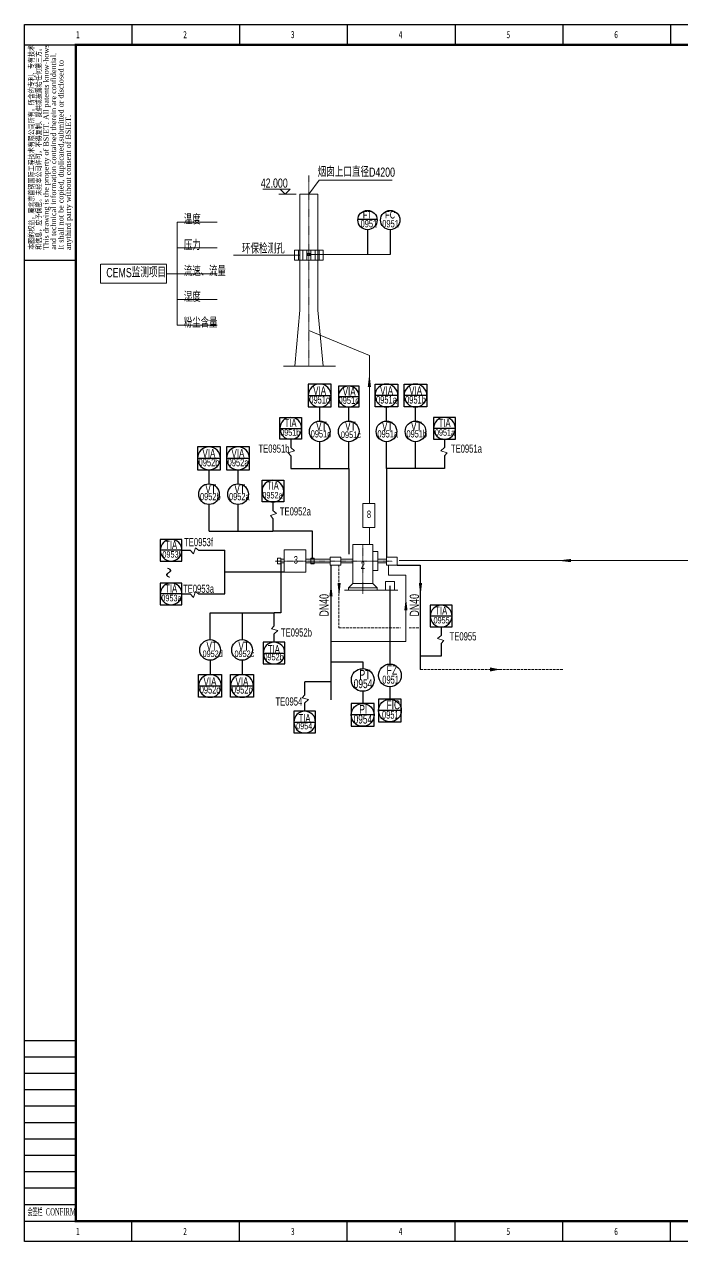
# Model space of a CAD drawing. Header units: millimetres. Extents: x -705761 to 1364679, y -410401 to 446404.
# Drawn here: x -562372 to -530242, y 63422 to 122822 of the extents above; entities that cross this region are included whole.
import ezdxf
from ezdxf.enums import TextEntityAlignment as Align

# ---------------------------------------------------------------- set-up
doc = ezdxf.new("R2010")
doc.units = ezdxf.units.MM
for name, pattern in [('AM_ISO08W050', [18, 12, -1.5, 3, -1.5]), ('DASH', [0.35, 0.25, -0.1]), ('DGN Style 4', [2.461354, 1.229908, -0.614954, 0.001537, -0.614954]), ('点画线', [18, 12, -2, 2, -2])]:
    doc.linetypes.add(name, pattern=pattern)
doc.layers.add('TK', color=7, linetype='Continuous')
doc.layers.add('模板-签名-公用', color=3, linetype='Continuous')
for name, color, linetype, lineweight in [('W－文字、说明', 7, 'Continuous', 13), ('W－给排水自动化仪表', 7, 'Continuous', 0), ('中心线层', 1, '点画线', 18), ('图框', 7, 'Continuous', 13), ('暖风', 1, 'Continuous', 30), ('细实线', 3, 'Continuous', 30), ('缺省', 7, 'Continuous', 0), ('除尘管道', 3, 'Continuous', 25), ('除尘设施', 3, 'Continuous', 25)]:
    doc.layers.add(name, color=color, linetype=linetype, lineweight=lineweight)
doc.styles.add('H225', font='bsdi_xw.shx', dxfattribs={"width": 0.7, "height": 225, "bigfont": 'bsdi_hz.shx'})
doc.styles.add('Style-BSDI_XW-BSDI_HZ', font='BSDI_XW.shx', dxfattribs={"width": 0.7, "bigfont": 'BSDI_HZ.shx'})
doc.styles.add('Style-Times New Roman', font='times.ttf')
doc.styles.add('Style-仿宋_GB2312', font='')
doc.styles.add('字250高fs', font='bsdi_xw.shx', dxfattribs={"width": 0.7, "height": 250, "bigfont": 'bsdi_hz.shx'})
doc.styles.add('宋体', font='', dxfattribs={"width": 0.7, "height": 2.5})
doc.styles.add('首钢设计院H4', font='BSDI_XW.shx', dxfattribs={"width": 0.7, "height": 0.004, "bigfont": 'BSDI_HZ.shx'})
doc.styles.get('Style-仿宋_GB2312').set_extended_font_data('仿宋_GB2312')
doc.styles.get('宋体').set_extended_font_data('SimSun')

# ---------------------------------------------------------------- blocks, each defined once
blk = doc.blocks.new('BSIET_通用图框_A1_1')
at = {"layer": '图框', "color": 7, "lineweight": 25}
for p, q in [((-788.7, 594), (-788.7, 584)), ((-736.1, 594), (-736.1, 584)), ((-683.5, 594), (-683.5, 584)), ((-630.9, 594), (-630.9, 584)), ((-578.3, 594), (-578.3, 584)), ((-525.7, 594), (-525.7, 584)), ((-841, 584), (-816, 584)), ((-841, 584), (-816, 584)), ((-841, 584), (-816, 584)), ((-841, 479), (-816, 479)), ((-841, 98.21), (-816, 98.21)), ((-840.88, 98.21), (-815.88, 98.21)), ((-841, 90.21), (-816, 90.21)), ((-841, 90.21), (-816, 90.21)), ((-840.76, 90.21), (-816, 90.21)), ((-841.12, 82.21), (-816.12, 82.21)), ((-841, 82.21), (-816, 82.21)), ((-841, 82.21), (-816, 82.21)), ((-841, 82.21), (-816, 82.21)), ((-841, 82.21), (-816, 82.21)), ((-840.88, 82.21), (-815.88, 82.21)), ((-841, 74.21), (-816, 74.21)), ((-841, 74.21), (-816, 74.21)), ((-840.88, 74.21), (-815.88, 74.21)), ((-840.76, 74.21), (-815.76, 74.21)), ((-841.12, 66.21), (-816.12, 66.21)), ((-841, 66.21), (-816, 66.21)), ((-841, 66.21), (-816, 66.21)), ((-841, 66.21), (-816, 66.21)), ((-841.02, 58.21), (-816.02, 58.21)), ((-841.02, 58.21), (-816.02, 58.21)), ((-841.02, 58.21), (-816.02, 58.21)), ((-841, 58.21), (-816, 58.21)), ((-841, 50.21), (-816, 50.21)), ((-841, 42.21), (-816, 42.21)), ((-841, 34.21), (-816, 34.21)), ((-841, 26.21), (-816, 26.21)), ((-841, 18.21), (-816, 18.21)), ((-841, 10), (-816, 10)), ((-788.7, 0), (-788.7, 10)), ((-736.1, 0), (-736.1, 10)), ((-683.5, 0), (-683.5, 10)), ((-630.9, 0), (-630.9, 10)), ((-578.3, 0), (-578.3, 10)), ((-525.7, 0), (-525.7, 10))]:
    blk.add_line(p, q, dxfattribs=at)
at = {"layer": '图框', "lineweight": 25}
blk.add_lwpolyline([(-841, 594), (0, 594), (0, 0), (-841, 0)], close=True, dxfattribs=at)
at = {"layer": '图框', "const_width": 1}
blk.add_lwpolyline([(-816, 584), (-10, 584), (-10, 10), (-816, 10)], close=True, dxfattribs=at)
at = {"layer": 'TK', "lineweight": 25, "style": '宋体', "width": 0.7, "flags": 3}
for tag, p in [('LZHQ_N会签10_T6_H6', (-828.24, 94.08)), ('LZHQ_N会签9_T6_H6', (-828.36, 86.08)), ('LZHQ_N会签8_T6_H6', (-828.24, 78.08)), ('LZHQ_N会签7_T6_H6', (-828.36, 70.08)), ('LZHQ_N会签6_T6_H6', (-828.25, 62.08)), ('LZHQ_N会签5_T6_H6', (-828.25, 54.08)), ('LZHQ_N会签4_T6_H6', (-828.25, 46.08)), ('LZHQ_N会签3_T6_H6', (-828.25, 38.08)), ('LZHQ_N会签2_T6_H6', (-828.25, 30.08)), ('LZHQ_N会签1_T6_H6', (-828.25, 22.08))]:
    blk.add_attdef(tag, text='', height=2.5, dxfattribs=at).set_placement(p, align=Align.MIDDLE)
at = {"layer": '图框', "color": 7, "lineweight": 25, "style": 'Style-仿宋_GB2312', "width": 0.628572}
for s, p in [('1', (-815, 589)), ('2', (-762.7, 589)), ('3', (-710.1, 589)), ('4', (-657.5, 589)), ('5', (-604.9, 589)), ('6', (-552.3, 589)), ('1', (-815, 5)), ('2', (-762.7, 5)), ('3', (-710.1, 5)), ('4', (-657.5, 5)), ('5', (-604.9, 5)), ('6', (-552.3, 5))]:
    blk.add_text(s, height=3.5, dxfattribs=at).set_placement(p, align=Align.MIDDLE_CENTER)
at = {"layer": '图框', "color": 7, "lineweight": 25, "style": 'Style-Times New Roman'}
for s, p in [('This drawing is the property of BSIET. All patents know-hows', (-831.8, 484)), ('and technical information contained therein are confidential.', (-828.2, 484)), ('It shall not be copied, duplicated,submitted or disclosed to ', (-824.6, 484))]:
    blk.add_text(s, height=2.6, rotation=90, dxfattribs=at).set_placement(p, align=Align.TOP_LEFT)
at = {"layer": '图框', "color": 7, "lineweight": 25, "style": 'Style-仿宋_GB2312', "width": 0.807692}
blk.add_text('本图的权益，属北京首钢国际工程技术有限公司所有。所含的专利、专有技术', height=2.6, rotation=90, dxfattribs=at).set_placement((-839, 484), align=Align.TOP_LEFT)
blk.add_text('和信息，应予保密。未经本公司许可，不得复制、提供或披露给任何第三方。', height=2.6, rotation=90, dxfattribs=at).set_placement((-832.8, 484))
at = {"layer": '图框', "color": 7, "lineweight": 25, "style": 'Style-Times New Roman'}
blk.add_text('anythird party without consent of BSIET.', height=2.6, rotation=90, dxfattribs=at).set_placement((-818.4, 483.84))
at = {"layer": '图框', "color": 7, "lineweight": 25, "style": 'Style-Times New Roman', "width": 0.5}
blk.add_text('会签栏  CONFIRM', height=3.5, dxfattribs=at).set_placement((-839.59, 12.85))
at = {"layer": '模板-签名-公用', "lineweight": 25, "style": '宋体', "width": 0.7, "flags": 3}
blk.add_attdef('LZFRAME', (-45.91, 7.06), '', height=3, dxfattribs=at)
at = {"layer": '模板-签名-公用', "lineweight": 25, "style": '宋体', "width": 0.7}
blk.add_attdef('LZTQINS', text='', height=2, dxfattribs=at).set_placement((-10, 10), align=Align.MIDDLE)
blk = doc.blocks.new('*U532')
at = {"layer": 'W－给排水自动化仪表', "lineweight": 13, "ltscale": 1e-05}
for p, q in [((-36, 247), (-192, 63)), ((-192, 63), (192, -55)), ((192, -55), (-36, -247))]:
    blk.add_line(p, q, dxfattribs=at)

msp = doc.modelspace()

# ---------------------------------------------------------------- linework, layer by layer
at = {"color": 6, "lineweight": 30}
for p, q in [((-548514.17, 104709.6), (-547397.4, 104709.21)), ((-547046.51, 104658.82), (-546031.26, 104658.47)), ((-544139.93, 104709.6), (-545256.7, 104709.21)), ((-542723.03, 104709.6), (-543839.8, 104709.21)), ((-547955.78, 103553.31), (-547955.78, 104151.02)), ((-546538.88, 103553.31), (-546538.88, 104151.02)), ((-544698.31, 103553.31), (-544698.31, 104151.02)), ((-543281.41, 103553.31), (-543281.41, 104151.02)), ((-547955.78, 103461.71), (-547955.78, 103602.63)), ((-546538.88, 103461.71), (-546538.88, 103602.63)), ((-544698.31, 103461.71), (-544698.31, 103602.63)), ((-543281.41, 103461.71), (-543281.41, 103602.63)), ((-547955.78, 101146.03), (-547955.78, 102454.16)), ((-546538.88, 101146.03), (-546538.88, 102454.16)), ((-544698.31, 101146.03), (-544698.31, 102454.16)), ((-543281.41, 101146.03), (-543281.41, 102454.16)), ((-553917.9, 101648.26), (-552801.14, 101647.87)), ((-552501, 101648.26), (-551384.24, 101647.87)), ((-553359.52, 100400.37), (-553359.52, 101089.68)), ((-551942.62, 100400.37), (-551942.62, 101089.68)), ((-553359.52, 98084.68), (-553359.52, 99392.81)), ((-551942.62, 98084.68), (-551942.62, 99392.81)), ((-553306.59, 92796.89), (-553306.59, 94105.02)), ((-551746.61, 94105.02), (-551746.61, 92796.89)), ((-553306.59, 91789.34), (-553306.59, 91648.42)), ((-553306.59, 91697.74), (-553306.59, 91100.02)), ((-551746.61, 91789.34), (-551746.61, 91648.42)), ((-551746.61, 91697.74), (-551746.61, 91100.02)), ((-553864.97, 90541.44), (-552748.2, 90541.84)), ((-552305, 90541.44), (-551188.23, 90541.84))]:
    msp.add_line(p, q, dxfattribs=at)
at = {"color": 60, "lineweight": 30}
for p, q in [((-549903.15, 103108.27), (-548842.22, 103108.64)), ((-541334.05, 103108.27), (-542394.98, 103108.64)), ((-549372.69, 102576.01), (-549372.69, 102167.31)), ((-541864.51, 102576.01), (-541864.51, 102167.31)), ((-549372.69, 101773.47), (-549372.69, 101146.03)), ((-541864.51, 101773.47), (-541864.51, 101146.03)), ((-550239.57, 99514.66), (-550239.57, 99105.97)), ((-550239.57, 98712.12), (-550239.57, 98084.68)), ((-554680.47, 97160.27), (-555741.4, 97160.64)), ((-554680.47, 97160.27), (-554271.77, 97160.27)), ((-553877.93, 97160.27), (-552584.05, 97160.27)), ((-552584.05, 95029.43), (-552584.05, 97160.27)), ((-549688.64, 96094.85), (-552584.05, 96094.85)), ((-554682.26, 95029.43), (-555743.19, 95029.8)), ((-554680.47, 95029.43), (-554271.77, 95029.43)), ((-553877.93, 95029.43), (-552584.05, 95029.43)), ((-550186.64, 93477.58), (-550186.64, 94105.02)), ((-541499.23, 93948.46), (-542560.16, 93948.84)), ((-542029.7, 93416.21), (-542029.7, 93007.51)), ((-550186.64, 92675.04), (-550186.64, 93083.74)), ((-550717.1, 92142.78), (-549656.18, 92142.41)), ((-542029.7, 92613.66), (-542029.7, 91986.23)), ((-542029.7, 91986.23), (-543046.46, 91986.23)), ((-547412.12, 90738.64), (-548689.92, 90738.64)), ((-548689.92, 90111.2), (-548689.92, 90738.64)), ((-548689.92, 89308.66), (-548689.92, 89717.36)), ((-549220.38, 88776.4), (-548159.45, 88776.03))]:
    msp.add_line(p, q, dxfattribs=at)
at = {"color": 7, "lineweight": 30}
for p, q in [((-549372.69, 101146.03), (-546538.88, 101146.03)), ((-546538.88, 101146.03), (-546538.88, 96972.09)), ((-541864.51, 101146.03), (-544698.31, 101146.03)), ((-544698.31, 101146.03), (-544698.31, 96828.46)), ((-553359.52, 98084.68), (-550239.57, 98084.68)), ((-548306, 98084.68), (-550239.57, 98084.68)), ((-548306, 96781.55), (-548306, 98084.68)), ((-549857.93, 96537.72), (-549857.93, 94105.02)), ((-544528.9, 95423.59), (-544528.9, 91888.42)), ((-553306.59, 94105.02), (-550186.64, 94105.02)), ((-549857.93, 94105.02), (-550186.64, 94105.02)), ((-544528.9, 91888.42), (-544528.9, 91604.5)), ((-544528.9, 90496.19), (-544528.9, 89895.68)), ((-543975.59, 89341.53), (-545083.9, 89341.53))]:
    msp.add_line(p, q, dxfattribs=at)
at = {"color": 4, "lineweight": 30}
for p, q in [((-547412.12, 91719.74), (-545858.62, 91719.74)), ((-545858.62, 91719.74), (-545858.62, 91670.63)), ((-545858.62, 91670.63), (-545858.62, 91386.71)), ((-545858.62, 90278.4), (-545858.62, 89677.9)), ((-545305.3, 89123.74), (-546413.62, 89123.74))]:
    msp.add_line(p, q, dxfattribs=at)
at = {"color": 6, "lineweight": 30}
for points in [[(-548514.17, 104151.02), (-547397.4, 104151.02), (-547397.4, 105268.18), (-548514.17, 105268.18)], [(-547046.51, 104151.02), (-546031.26, 104151.02), (-546031.26, 105166.62), (-547046.51, 105166.62)], [(-544139.93, 104151.02), (-545256.7, 104151.02), (-545256.7, 105268.18), (-544139.93, 105268.18)], [(-542723.03, 104151.02), (-543839.8, 104151.02), (-543839.8, 105268.18), (-542723.03, 105268.18)], [(-553917.9, 101089.68), (-552801.14, 101089.68), (-552801.14, 102206.84), (-553917.9, 102206.84)], [(-552501, 101089.68), (-551384.24, 101089.68), (-551384.24, 102206.84), (-552501, 102206.84)], [(-553864.97, 91100.02), (-552748.2, 91100.02), (-552748.2, 89982.87), (-553864.97, 89982.87)], [(-552305, 91100.02), (-551188.23, 91100.02), (-551188.23, 89982.87), (-552305, 89982.87)]]:
    msp.add_lwpolyline(points, close=True, dxfattribs=at)
at = {"color": 60, "lineweight": 30}
for points in [[(-549903.15, 103638.92), (-548842.22, 103638.92), (-548842.22, 102577.62), (-549903.15, 102577.62)], [(-541334.05, 103638.92), (-542394.98, 103638.92), (-542394.98, 102577.62), (-541334.05, 102577.62)], [(-550770.04, 100577.57), (-549709.11, 100577.57), (-549709.11, 99516.27), (-550770.04, 99516.27)], [(-554680.47, 97690.92), (-555741.4, 97690.92), (-555741.4, 96629.62), (-554680.47, 96629.62)], [(-554682.26, 95560.08), (-555743.19, 95560.08), (-555743.19, 94498.78), (-554682.26, 94498.78)], [(-541499.23, 94479.11), (-542560.16, 94479.11), (-542560.16, 93417.81), (-541499.23, 93417.81)], [(-550717.1, 91612.13), (-549656.18, 91612.13), (-549656.18, 92673.43), (-550717.1, 92673.43)], [(-549220.38, 88245.75), (-548159.45, 88245.75), (-548159.45, 89307.05), (-549220.38, 89307.05)]]:
    msp.add_lwpolyline(points, close=True, dxfattribs=at)
at = {"color": 7, "lineweight": 30}
msp.add_lwpolyline([(-545083.9, 88787.37), (-543975.59, 88787.37), (-543975.59, 89895.68), (-545083.9, 89895.68)], close=True, dxfattribs=at)
at = {"color": 4, "lineweight": 30}
msp.add_lwpolyline([(-546413.62, 88569.58), (-545305.3, 88569.58), (-545305.3, 89677.9), (-546413.62, 89677.9)], close=True, dxfattribs=at)
at = {"color": 6, "lineweight": 30, "extrusion": (0, 0, -1)}
for centre, radius in [((547955.78, 104709.41), 558.38), ((547955.78, 104709.41), 558.38), ((546538.88, 104658.65), 507.62), ((546538.88, 104658.65), 507.62), ((544698.31, 104709.41), 558.38), ((544698.31, 104709.41), 558.38), ((543281.41, 104709.41), 558.38), ((543281.41, 104709.41), 558.38), ((553359.52, 101648.07), 558.38), ((553359.52, 101648.07), 558.38), ((551942.62, 101648.07), 558.38), ((551942.62, 101648.07), 558.38), ((553306.59, 90541.64), 558.38), ((553306.59, 90541.64), 558.38), ((551746.61, 90541.64), 558.38), ((551746.61, 90541.64), 558.38)]:
    msp.add_circle(centre, radius, dxfattribs=at)
at = {"color": 60, "lineweight": 30, "extrusion": (0, 0, -1)}
for centre in [(549372.69, 103108.45), (549372.69, 103108.45), (541864.51, 103108.45), (541864.51, 103108.45), (550239.57, 100047.11), (550239.57, 100047.11), (555210.93, 97160.46), (555210.93, 97160.46), (555212.73, 95029.62), (555212.73, 95029.62), (542029.7, 93948.65), (542029.7, 93948.65), (550186.64, 92142.6), (550186.64, 92142.6), (548689.92, 88776.21), (548689.92, 88776.21)]:
    msp.add_circle(centre, 530.46, dxfattribs=at)
at = {"color": 6, "lineweight": 30}
for centre in [(-547955.78, 102957.93), (-546538.88, 102957.93), (-544698.31, 102957.93), (-543281.41, 102957.93), (-553359.52, 99896.59), (-551942.62, 99896.59), (-553306.59, 92293.11), (-551746.61, 92293.11)]:
    msp.add_circle(centre, 503.78, dxfattribs=at)
at = {"color": 7, "lineweight": 30}
for centre in [(-544528.9, 91050.34), (-544529.74, 89341.53)]:
    msp.add_circle(centre, 554.16, dxfattribs=at)
at = {"color": 4, "lineweight": 30}
for centre in [(-545858.62, 90832.56), (-545859.46, 89123.74)]:
    msp.add_circle(centre, 554.16, dxfattribs=at)
at = {"layer": 'W－文字、说明', "lineweight": 15}
msp.add_line((-539147.62, 91343.37), (-539647.62, 91343.37), dxfattribs=at)
msp.add_lwpolyline([(-539147.62, 91343.37, 0, 200, 0), (-539647.62, 91343.37, 60, 60, 0)], format="xyseb", dxfattribs=at)
at = {"layer": '中心线层', "color": 1, "linetype": 'DGN Style 4', "lineweight": 15, "ltscale": 0.05}
for p, q in [((-548484.75, 106139.24), (-548484.75, 115442.69)), ((-545853.01, 97436.09), (-545853.01, 95033.88)), ((-544411.04, 96633.53), (-550134.59, 96633.53))]:
    msp.add_line(p, q, dxfattribs=at)
at = {"layer": '图框', "color": 4, "linetype": 'AM_ISO08W050', "lineweight": 15}
msp.add_lwpolyline([(-558648.24, 111114.79), (-558648.24, 110194.34), (-555426.58, 110194.34), (-555426.58, 111114.79)], close=True, dxfattribs=at)
at = {"layer": '暖风', "lineweight": 15}
for points in [[(-546925.56, 96828.46), (-547448.03, 96828.46), (-547448.03, 96438.59), (-546925.56, 96438.59)], [(-544175.84, 96828.46), (-544698.31, 96828.46), (-544698.31, 96438.59), (-544175.84, 96438.59)]]:
    msp.add_lwpolyline(points, close=True, dxfattribs=at)
at = {"layer": '细实线', "color": 7, "lineweight": 15}
for p, q in [((-549405.46, 114778.48), (-550732.34, 114778.48)), ((-549644.11, 114539.83), (-549882.76, 114778.48)), ((-549644.11, 114539.83), (-549405.46, 114778.48)), ((-547988.35, 115223.82), (-548484.75, 114539.83)), ((-544427.8, 115223.82), (-547988.35, 115223.82)), ((-549109.03, 114539.83), (-549958.04, 114539.83)), ((-548925.83, 108879.61), (-548925.83, 114539.83)), ((-548925.83, 114539.83), (-548043.67, 114539.83)), ((-548043.67, 108878.79), (-548043.67, 114539.83)), ((-549185.08, 111321.25), (-549185.08, 111799.1)), ((-547785.08, 111799.1), (-549185.08, 111795.28)), ((-548985.08, 111321.25), (-548985.08, 111799.1)), ((-548785.08, 111321.25), (-548785.08, 111799.1)), ((-548585.08, 111321.25), (-548585.08, 111799.1)), ((-548385.08, 111321.25), (-548385.08, 111799.1)), ((-548185.08, 111321.25), (-548185.08, 111799.1)), ((-547985.08, 111321.25), (-547985.08, 111799.1)), ((-547785.08, 111321.25), (-547785.08, 111799.1)), ((-548925.83, 111556.27), (-552167.17, 111556.27)), ((-547785.08, 111321.25), (-549185.08, 111321.25)), ((-548484.75, 111596.15), (-544515.55, 111596.15)), ((-548925.87, 108879.2), (-549174.79, 106139.24)), ((-548043.71, 108879.2), (-547794.79, 106139.24)), ((-545533.06, 106666.18), (-548484.75, 107888.81)), ((-545533.06, 99448.14), (-545533.06, 106666.18)), ((-549731.5, 106139.24), (-547192.58, 106139.24)), ((-545533.06, 97458.67), (-545533.06, 98266.79)), ((-549857.93, 96729.33), (-549688.64, 96729.33)), ((-549857.93, 96537.72), (-549688.64, 96537.72)), ((-548627.75, 96729.33), (-547448.03, 96729.33)), ((-548627.75, 96537.72), (-547448.03, 96537.72)), ((-546925.56, 96729.33), (-546335.97, 96729.33)), ((-546925.56, 96537.72), (-546335.97, 96537.72)), ((-545124.44, 96729.37), (-544698.31, 96729.37)), ((-545124.44, 96537.76), (-544698.31, 96537.76)), ((-544604.59, 96438.59), (-544604.59, 95940.95)), ((-524862.26, 96656.22), (-544082.68, 96656.22)), ((-544604.59, 95940.95), (-543756.9, 95940.95)), ((-543756.9, 95940.95), (-543756.9, 92715.26)), ((-546744.43, 95205.8), (-544140.74, 95205.8)), ((-546335.97, 95540.2), (-546553.35, 95322.63)), ((-546553.35, 95322.63), (-546553.35, 95205.8)), ((-546553.35, 95322.63), (-545152.67, 95322.63)), ((-545370.04, 95540.2), (-545152.67, 95322.63)), ((-545152.67, 95322.63), (-545152.67, 95205.8)), ((-547412.12, 92715.26), (-543756.9, 92715.26))]:
    msp.add_line(p, q, dxfattribs=at)
at = {"layer": '细实线', "color": 3, "lineweight": 30}
for p, q in [((-545154.14, 113292.91), (-546096.43, 113292.91)), ((-545625.28, 112802.52), (-545625.28, 111596.15)), ((-544515.55, 112802.52), (-544515.55, 111596.15))]:
    msp.add_line(p, q, dxfattribs=at)
at = {"layer": '细实线', "color": 7, "lineweight": 25}
for p, q in [((-544698.31, 99884.31), (-544698.31, 98912.75)), ((-547412.12, 90738.64), (-548573.75, 90738.64))]:
    msp.add_line(p, q, dxfattribs=at)
at = {"layer": '细实线', "color": 7, "lineweight": 30}
for p, q in [((-547412.12, 96438.59), (-547412.12, 89865.27)), ((-544175.84, 96438.59), (-543046.46, 96438.59)), ((-543046.46, 96438.59), (-543046.46, 91343.37))]:
    msp.add_line(p, q, dxfattribs=at)
at = {"layer": '细实线', "color": 6, "linetype": 'DASH', "lineweight": 15, "ltscale": 500}
for p, q in [((-547017.03, 96438.59), (-547017.03, 93379.5)), ((-547017.03, 93379.5), (-544011.37, 93379.5)), ((-543595.43, 93379.5), (-543046.46, 93379.5)), ((-543046.46, 91343.37), (-536094.15, 91343.37))]:
    msp.add_line(p, q, dxfattribs=at)
at = {"layer": '细实线', "color": 7, "lineweight": 15, "flags": 128}
for points in [[(-548433.38, 111651.84), (-548536.25, 111651.84), (-548536.25, 111540.57), (-548433.38, 111540.57), (-548433.38, 111651.84)], [(-549688.64, 97172.2), (-548627.75, 97172.2), (-548627.75, 96094.85), (-549688.64, 96094.85), (-549688.64, 97172.2)], [(-550023.15, 96781.55), (-549857.93, 96781.55), (-549857.93, 96494.34), (-550023.15, 96494.34), (-550023.15, 96781.55)], [(-548388.61, 96781.55), (-548223.39, 96781.55), (-548223.39, 96494.34), (-548388.61, 96494.34), (-548388.61, 96781.55)]]:
    msp.add_lwpolyline(points, close=True, dxfattribs=at)
at = {"layer": '细实线', "color": 7, "lineweight": 15}
msp.add_lwpolyline([(-544311.12, 95641.38), (-544746.69, 95641.38), (-544746.69, 95205.8), (-544311.12, 95205.8)], close=True, dxfattribs=at)
at = {"layer": '细实线', "color": 3, "lineweight": 30}
for centre in [(-545625.28, 113274.04), (-544515.55, 113274.04)]:
    msp.add_circle(centre, 471.52, dxfattribs=at)
at = {"layer": '细实线', "color": 7, "lineweight": 15}
msp.add_circle((-548484.75, 111596.15), 75.77, dxfattribs=at)
for points in [[(-545610.86, 105133.1), (-545455.27, 105133.1), (-545532.72, 105799.01), (-545533.41, 105799.01)], [(-545610.86, 105133.1), (-545455.27, 105133.1), (-545532.72, 105799.01), (-545533.41, 105799.01)], [(-535693.64, 96578.42), (-535693.64, 96734.01), (-536359.54, 96656.56), (-536359.54, 96655.87)], [(-535693.64, 96578.42), (-535693.64, 96734.01), (-536359.54, 96656.56), (-536359.54, 96655.87)]]:
    msp.add_solid(points, dxfattribs=at)
at = {"layer": '细实线', "color": 6, "lineweight": 15}
for points in [[(-547327.44, 94909.05), (-547483.03, 94909.05), (-547405.58, 95574.95), (-547404.89, 95574.95)], [(-547327.44, 94909.05), (-547483.03, 94909.05), (-547405.58, 95574.95), (-547404.89, 95574.95)], [(-546932.35, 95560.44), (-547087.94, 95560.44), (-547010.49, 94894.54), (-547009.8, 94894.54)], [(-546932.35, 95560.44), (-547087.94, 95560.44), (-547010.49, 94894.54), (-547009.8, 94894.54)], [(-542961.78, 95560.44), (-543117.37, 95560.44), (-543039.92, 94894.54), (-543039.24, 94894.54)], [(-542961.78, 95560.44), (-543117.37, 95560.44), (-543039.92, 94894.54), (-543039.24, 94894.54)], [(-543672.21, 94222.29), (-543827.81, 94222.29), (-543750.35, 94888.19), (-543749.67, 94888.19)], [(-543672.21, 94222.29), (-543827.81, 94222.29), (-543750.35, 94888.19), (-543749.67, 94888.19)]]:
    msp.add_solid(points, dxfattribs=at)
at = {"layer": '除尘管道', "lineweight": 15, "ltscale": 1000}
for p, q in [((-554915.89, 108135.41), (-554915.89, 113173.71)), ((-554915.89, 113173.71), (-552962.11, 113173.71)), ((-554915.89, 111914.14), (-552962.11, 111914.14)), ((-555426.58, 110654.56), (-554915.89, 110654.56)), ((-554915.89, 110654.56), (-552962.11, 110654.56)), ((-554915.89, 109394.99), (-552962.11, 109394.99)), ((-554915.89, 108135.41), (-552962.11, 108135.41))]:
    msp.add_line(p, q, dxfattribs=at)
at = {"layer": '除尘设施', "lineweight": 15}
for points in [[(-545851.24, 99448.14), (-545268.98, 99448.14), (-545268.98, 98266.79), (-545851.24, 98266.79)], [(-545370.04, 97436.09), (-546335.97, 97436.09), (-546335.97, 95540.18), (-545370.04, 95540.18)], [(-545124.44, 97091.82), (-545370.04, 97091.82), (-545370.04, 96175.23), (-545124.44, 96175.23)]]:
    msp.add_lwpolyline(points, close=True, dxfattribs=at)

# ---------------------------------------------------------------- block references
at = {"color": 60, "lineweight": 30, "extrusion": (0, 0, -1), "yscale": 0.7966035000000001, "zscale": 0.7966035000000001}
for p, xscale, rotation in [((549344.32, 101970.38), 0.7966035000000001, 180), ((541892.87, 101970.38), -0.7966035000000001, 180), ((550211.21, 98909.03), 0.7966035000000001, 180), ((554074.84, 97131.91), -0.7966035000000001, 90), ((554074.84, 95001.07), -0.7966035000000001, 90), ((542058.06, 92810.58), -0.7966035000000001, 180)]:
    msp.add_blockref('*U532', p, dxfattribs=dict(at, xscale=xscale, rotation=rotation))
at = {"color": 60, "lineweight": 30, "extrusion": (0, 0, -1), "xscale": -0.7966035000000001, "yscale": 0.7966035000000001, "zscale": 0.7966035000000001}
for p in [(550158.28, 93280.67), (548661.56, 89914.29)]:
    msp.add_blockref('*U532', p, dxfattribs=at)
at = {"layer": '图框', "color": 3, "lineweight": 25, "xscale": 100, "yscale": 100, "zscale": 100}
msp.add_blockref('BSIET_通用图框_A1_1', (-478260.08, 63421.92), dxfattribs=at)

# ---------------------------------------------------------------- texts
at = {"color": 6, "lineweight": 30, "style": 'Style-BSDI_XW-BSDI_HZ', "width": 0.7}
for s, height, p in [('VIA', 419.265, (-547961.56, 104951.32)), ('VIA', 419.265, (-544692.54, 104951.32)), ('VIA', 419.265, (-543275.64, 104951.32)), ('0951d', 377.339, (-547954.83, 104504.69)), ('0951c', 343.035, (-546538.02, 104472.54)), ('VIA', 419.265, (-546519.47, 104909.8)), ('0951a', 377.339, (-544699.27, 104504.69)), ('0951b', 377.339, (-543282.37, 104504.69)), ('0952b', 377.339, (-553358.56, 101443.35)), ('VIA', 419.265, (-553365.29, 101889.98)), ('0952a', 377.339, (-551941.66, 101443.35)), ('VIA', 419.265, (-551948.39, 101889.98)), ('VIA', 419.265, (-553312.36, 90754.35)), ('VIA', 419.265, (-551752.39, 90754.35)), ('0952d', 377.339, (-553305.63, 90354.61)), ('0952c', 377.339, (-551745.66, 90354.61))]:
    msp.add_text(s, height=height, dxfattribs=at).set_placement(p, align=Align.MIDDLE_CENTER)
at = {"color": 60, "lineweight": 30, "style": 'Style-BSDI_XW-BSDI_HZ', "width": 0.7}
for s, height, p in [('TIA', 398.302, (-549378.17, 103372.54)), ('TIA', 398.302, (-541859.03, 103372.54)), ('0951b', 316.172, (-549394.18, 102905.87)), ('0951a', 316.172, (-541843.02, 102905.87)), ('TE0951b', 398.302, (-550187.96, 102118.69)), ('TE0951a', 398.302, (-540796.14, 102118.69)), ('TIA', 398.302, (-550245.06, 100311.2)), ('0952a', 316.172, (-550261.07, 99844.52)), ('TE0952a', 398.302, (-549145.26, 99057.35)), ('TIA', 398.302, (-555205.45, 97424.55)), ('TE0953f', 398.302, (-553869.99, 97557.75)), ('0953f', 316.172, (-555189.44, 96957.87)), ('TIA', 398.302, (-555207.24, 95293.71)), ('TE0953a', 398.302, (-553869.99, 95282.05)), ('0953a', 316.172, (-555191.23, 94827.03)), ('0955', 316.172, (-542008.2, 93746.07)), ('TIA', 398.302, (-542024.21, 94212.74)), ('TE0952b', 398.302, (-549092.32, 93147.68)), ('TE0955', 398.302, (-540961.32, 92958.89)), ('0952b', 316.172, (-550208.14, 91951.09)), ('TIA', 398.302, (-550192.12, 92332.33)), ('TE0954', 398.302, (-549461.51, 89781.3)), ('TIA', 398.302, (-548695.4, 88965.95)), ('0954', 316.172, (-548711.41, 88584.7))]:
    msp.add_text(s, height=height, dxfattribs=at).set_placement(p, align=Align.MIDDLE_CENTER)
at = {"color": 6, "lineweight": 30, "width": 0.7}
for s, height, style, p in [('VT', 438.132, '字250高fs', (-548136.41, 103000.69)), ('VT', 438.132, '字250高fs', (-546719.51, 103000.69)), ('VT', 438.132, '字250高fs', (-544918.75, 103000.69)), ('VT', 438.132, '字250高fs', (-543501.85, 103000.69)), ('0951d', 354.887, '字250高fs', (-548394.36, 102661.91)), ('0951c', 322.624, '字250高fs', (-546925.29, 102634.69)), ('0951a', 354.887, '字250高fs', (-545138.76, 102661.91)), ('0951b', 354.887, '字250高fs', (-543721.86, 102661.91)), ('0952b', 354.887, '字250高fs', (-553798.1, 99600.57)), ('VT', 438.132, '字250高fs', (-553540.14, 99939.35)), ('0952a', 354.887, '字250高fs', (-552381.2, 99600.57)), ('VT', 438.132, '字250高fs', (-552123.24, 99939.35)), ('VT', 438.132, '字250高fs', (-553487.21, 92267.58)), ('VT', 438.132, '字250高fs', (-551927.24, 92267.58)), ('0952d', 316.172, 'Style-BSDI_XW-BSDI_HZ', (-553674.2, 91951.27)), ('0952c', 316.172, 'Style-BSDI_XW-BSDI_HZ', (-552114.23, 91951.27))]:
    msp.add_text(s, height=height, dxfattribs=dict(at, style=style)).set_placement(p)
at = {"color": 7, "lineweight": 30, "style": '字250高fs', "width": 0.7}
for s, height, p in [('FZ', 456.58, (-544692, 91085.87)), ('0951', 390.376, (-544901.38, 90650.12)), ('FIC', 433.751, (-544692, 89399)), ('0951', 390.376, (-544915.58, 88940.03))]:
    msp.add_text(s, height=height, dxfattribs=at).set_placement(p)
at = {"color": 4, "lineweight": 30, "style": '字250高fs', "width": 0.7}
for s, height, p in [('PT', 456.58, (-546021.72, 90868.08)), ('0954', 433.751, (-546295.06, 90432.33)), ('0954', 433.751, (-546300.7, 88700.63)), ('PI', 433.751, (-546021.72, 89181.21))]:
    msp.add_text(s, height=height, dxfattribs=at).set_placement(p)
at = {"color": 60, "lineweight": 30, "insert": (-555288.22, 96063.68), "char_height": 796.6, "attachment_point": 5, "rotation": 90, "style": 'Style-BSDI_XW-BSDI_HZ'}
msp.add_mtext_dynamic_manual_height_columns('～', width=481.238, gutter_width=0.5, heights=[0], dxfattribs=at)
at = {"layer": '细实线', "color": 3, "lineweight": 30, "style": '首钢设计院H4', "width": 0.7}
for s, p in [('FT', (-545627.08, 113528.17)), ('FC', (-544517.35, 113528.17)), (' 0951', (-545607.03, 113095.6)), ('0951', (-544497.3, 113095.6))]:
    msp.add_text(s, height=360, dxfattribs=at).set_placement(p, align=Align.MIDDLE_CENTER)
at = {"layer": '细实线', "color": 7, "lineweight": 15, "style": '首钢设计院H4', "width": 0.7}
for s, p in [('8', (-545552.51, 98916.23)), ('3', (-549121.27, 96692.29)), ('2', (-545853.01, 96430.16))]:
    msp.add_text(s, height=360, dxfattribs=at).set_placement(p, align=Align.MIDDLE_CENTER)
at = {"layer": '缺省', "color": 7, "lineweight": 15, "style": 'H225', "width": 0.714286}
for s, p in [('烟囱上口直径D4200', (-546169.19, 115607.8)), ('42.000', (-550175.16, 115074.6)), ('环保检测孔', (-550708.15, 111868.33))]:
    msp.add_text(s, height=450, dxfattribs=at).set_placement(p, align=Align.MIDDLE_CENTER)
msp.add_text('CEMS监测项目', height=450, dxfattribs=at).set_placement((-558371.81, 110483.1))
for p in [(-547517.46, 94474.93), (-543111.08, 94474.93)]:
    msp.add_text('DN40', height=450, rotation=90, dxfattribs=at).set_placement(p, align=Align.CENTER)
at = {"layer": '缺省', "color": 7, "lineweight": 15, "char_height": 450, "attachment_point": 7, "line_spacing_factor": 0.72, "style": 'H225'}
for s, insert in [('温度', (-554586.85, 113060.01)), ('压力', (-554586.85, 111800.44)), ('流速、流量', (-554586.85, 110540.86)), ('湿度', (-554586.85, 109281.29)), ('粉尘含量', (-554586.85, 108021.71))]:
    msp.add_mtext(s, dxfattribs=dict(at, insert=insert))

doc.saveas('drawing.dxf')
